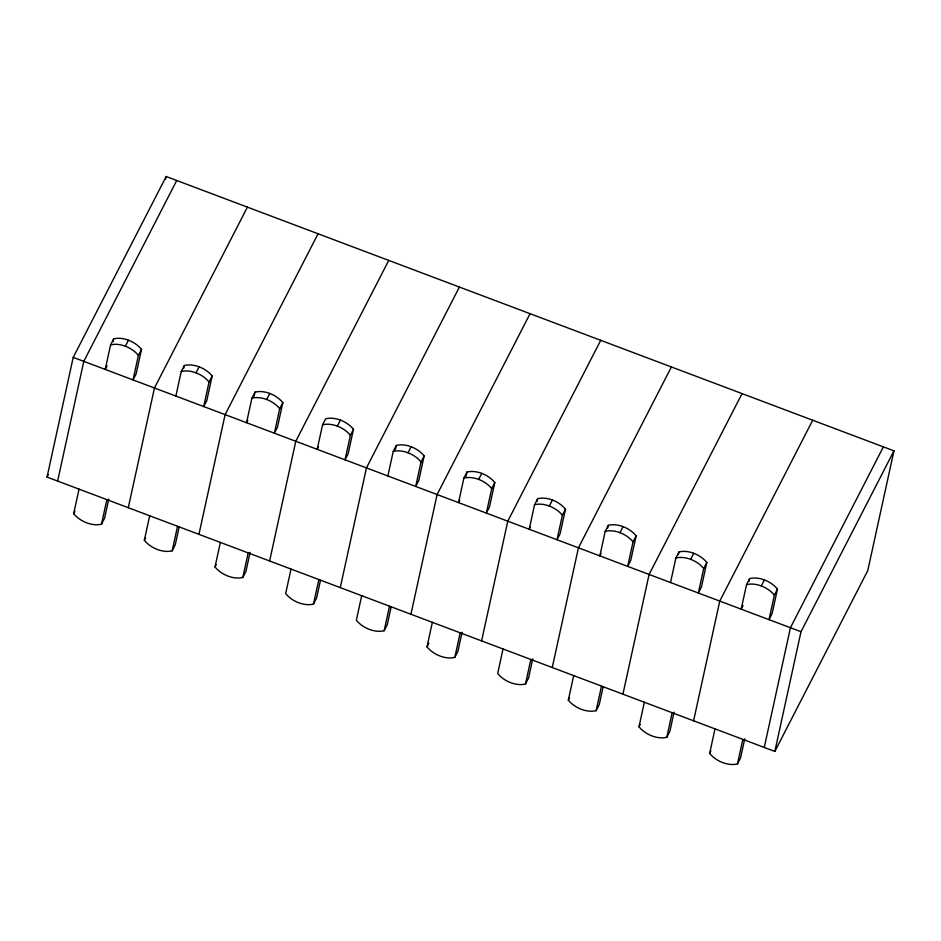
<?xml version="1.0" encoding="UTF-8"?>
<svg xmlns="http://www.w3.org/2000/svg" width="941" height="941" viewBox="0 0 941 941"><rect width="100%" height="100%" fill="white"/><g stroke="black" fill="none" stroke-linecap="round" stroke-linejoin="round"><path stroke-width="1.41" d="M47.05 477.087L73.222 357.368L166.169 176.508L893.95 450.857L867.778 570.575L774.831 751.436L47.05 477.087L48.391 474.487M57.624 481.074L83.796 361.356L176.743 180.484M108.768 499.059L104.604 518.138L101.499 524.172A21.737 14.291 27.2 0 1 73.68 513.68L79.044 489.155M141.503 349.358L138.398 355.38L133.034 379.917L136.139 373.883L141.503 349.358A21.737 14.291 27.2 0 0 113.673 338.866L110.579 344.9L105.216 369.425L107.074 365.814M113.085 341.595L113.673 338.866M165.557 179.355L166.169 176.508M101.499 524.172L106.862 499.636M128.282 507.717L154.453 387.998L247.412 207.126M179.131 527.066L175.261 544.78L172.168 550.814A21.737 14.291 27.2 0 1 144.338 540.322L149.701 515.786M175.873 396.067L181.237 371.53L184.342 365.508A21.737 14.291 27.2 0 1 212.16 375.988L206.797 400.525L203.703 406.559L209.067 382.022L212.16 375.988M183.742 368.237L184.342 365.508M172.168 550.814L177.531 526.278M198.951 534.347L225.122 414.628L318.07 233.768M250.094 552.332L245.93 571.422L242.825 577.445A21.737 14.291 27.2 0 1 215.007 566.964L220.37 542.428M282.829 402.63L279.724 408.665L274.36 433.189L277.466 427.167L282.829 402.63A21.737 14.291 27.2 0 0 254.999 392.138L251.906 398.172L246.542 422.709L247.777 420.298M254.105 396.232L254.999 392.138M242.825 577.445L248.189 552.92M269.608 560.989L295.78 441.27L388.739 260.398M291.028 569.07L285.664 593.595A21.737 14.291 27.2 0 0 313.494 604.087L316.588 598.053L320.458 580.338M353.487 429.272L350.393 435.295L345.029 459.831L348.123 453.797L353.487 429.272A21.737 14.291 27.2 0 0 325.668 418.78L322.563 424.814L317.199 449.339L318.446 446.928M313.494 604.087L318.858 579.55M340.277 587.631L366.449 467.912L459.396 287.04M361.697 595.7L356.333 620.237A21.737 14.291 27.2 0 0 384.151 630.729L387.257 624.695L391.127 606.98M387.868 475.981L393.232 451.445L396.326 445.422A21.737 14.291 27.2 0 1 424.156 455.903L418.792 480.439L415.687 486.473L421.05 461.937L424.156 455.903M395.432 449.504L396.326 445.422M384.151 630.729L389.515 606.192M410.935 614.261L437.106 494.543L530.065 313.682M462.09 632.246L457.914 651.337L454.821 657.359A21.737 14.291 27.2 0 1 426.991 646.879L432.354 622.342M494.813 482.545L491.72 488.579L486.356 513.104L489.449 507.081L494.813 482.545A21.737 14.291 27.2 0 0 466.995 472.053L463.889 478.087L458.526 502.623L459.773 500.212M466.101 476.146L466.995 472.053M454.821 657.359L460.184 632.822M481.604 640.903L507.775 521.185L600.723 340.313M503.023 648.984L497.66 673.509A21.737 14.291 27.2 0 0 525.478 684.001L528.583 677.967L532.747 658.888M565.482 509.187L562.377 515.209L557.013 539.746L560.118 533.712L565.482 509.187A21.737 14.291 27.2 0 0 537.652 498.695L534.559 504.729L529.195 529.254L530.43 526.842M537.064 501.424L537.652 498.695M525.478 684.001L530.842 659.465M552.261 667.545L578.433 547.815L671.392 366.955M603.11 686.895L599.241 704.609L596.147 710.643A21.737 14.291 27.2 0 1 568.317 700.151L573.681 675.614M636.14 535.817L633.046 541.851L627.682 566.388L630.776 560.354L636.14 535.817A21.737 14.291 27.2 0 0 608.321 525.337L605.216 531.359L599.852 555.896L601.099 553.484M607.721 528.066L608.321 525.337M596.147 710.643L601.511 686.107M622.93 694.176L649.102 574.457L742.049 393.597M674.074 712.161L669.91 731.251L666.804 737.274A21.737 14.291 27.2 0 1 638.986 726.793L644.35 702.257M670.521 582.538L675.885 558.001L678.979 551.967A21.737 14.291 27.2 0 1 706.809 562.459L701.445 586.996L698.34 593.018L703.703 568.493L706.809 562.459M678.39 554.696L678.979 551.967M666.804 737.274L672.168 712.737M693.588 720.818L719.759 601.099L812.718 420.227M744.743 738.803L740.567 757.881L737.473 763.916A21.737 14.291 27.2 0 1 709.643 753.423L715.007 728.899M777.466 589.101L774.372 595.124L769.009 619.66L772.102 613.626L777.466 589.101A21.737 14.291 27.2 0 0 749.648 578.609L746.542 584.643L741.179 609.168L743.049 605.557M749.048 581.338L749.648 578.609M737.473 763.916L742.837 739.379M764.257 747.46L790.428 627.729L883.376 446.869M774.831 751.436L801.003 631.717L893.95 450.857M125.341 346.217L128.447 340.183M73.68 513.68L74.915 511.269M196.01 372.848L199.104 366.825M144.338 540.322L145.584 537.911M266.668 399.49L269.773 393.467M215.007 566.964L216.242 564.553M337.337 426.132L340.43 420.098M407.994 452.762L411.099 446.74M478.663 479.404L481.757 473.382M426.991 646.879L428.861 643.256M549.321 506.046L552.426 500.012M619.99 532.677L623.083 526.654M568.317 700.151L569.564 697.74M690.647 559.319L693.752 553.296M638.986 726.793L640.221 724.382M761.316 585.961L764.41 579.927M709.643 753.423L710.89 751.012M73.222 357.368L801.003 631.717M110.579 344.9A21.737 14.291 27.2 0 1 138.398 355.38M181.237 371.53A21.737 14.291 27.2 0 1 209.067 382.022M251.906 398.172A21.737 14.291 27.2 0 1 279.724 408.665M322.563 424.814A21.737 14.291 27.2 0 1 350.393 435.295M393.232 451.445A21.737 14.291 27.2 0 1 421.05 461.937M463.889 478.087A21.737 14.291 27.2 0 1 491.72 488.579M534.559 504.729A21.737 14.291 27.2 0 1 562.377 515.209M605.216 531.359A21.737 14.291 27.2 0 1 633.046 541.851M746.542 584.643A21.737 14.291 27.2 0 1 774.372 595.124M675.885 558.001A21.737 14.291 27.2 0 1 703.703 568.493"/></g></svg>
